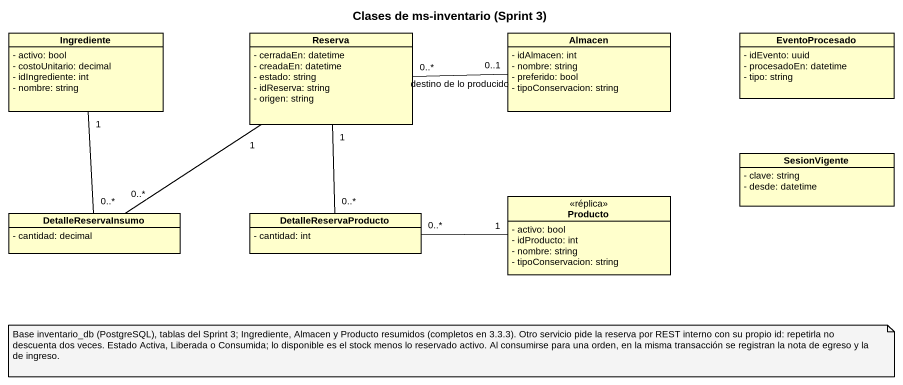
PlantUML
@startuml
title Clases de ms-inventario (Sprint 3)
hide circle
hide empty members
skinparam classAttributeIconSize 0
class Ingrediente {
  - activo: bool
  - costoUnitario: decimal
  - idIngrediente: int
  - nombre: string
}
class Reserva {
  - cerradaEn: datetime
  - creadaEn: datetime
  - estado: string
  - idReserva: string
  - origen: string
}
class Almacen {
  - idAlmacen: int
  - nombre: string
  - preferido: bool
  - tipoConservacion: string
}
class EventoProcesado {
  - idEvento: uuid
  - procesadoEn: datetime
  - tipo: string
}
class SesionVigente {
  - clave: string
  - desde: datetime
}
class Producto <<réplica>> {
  - activo: bool
  - idProducto: int
  - nombre: string
  - tipoConservacion: string
}
class DetalleReservaInsumo {
  - cantidad: decimal
}
class DetalleReservaProducto {
  - cantidad: int
}
Reserva "0..*" -right- "0..1" Almacen : destino de lo producido
DetalleReservaInsumo "0..*" -up- "1" Ingrediente
DetalleReservaInsumo "0..*" -up- "1" Reserva
DetalleReservaProducto "0..*" -up- "1" Reserva
DetalleReservaProducto "0..*" -right- "1" Producto
note as N1
  Base inventario_db (PostgreSQL), tablas del Sprint 3; Ingrediente, Almacen y Producto resumidos (completos en 3.3.3). Otro servicio pide la reserva por REST interno con su propio id: repetirla no descuenta dos veces. Estado Activa, Liberada o Consumida; lo disponible es el stock menos lo reservado activo. Al consumirse para una orden, en la misma transacción se registran la nota de egreso y la de ingreso.
end note
@enduml
